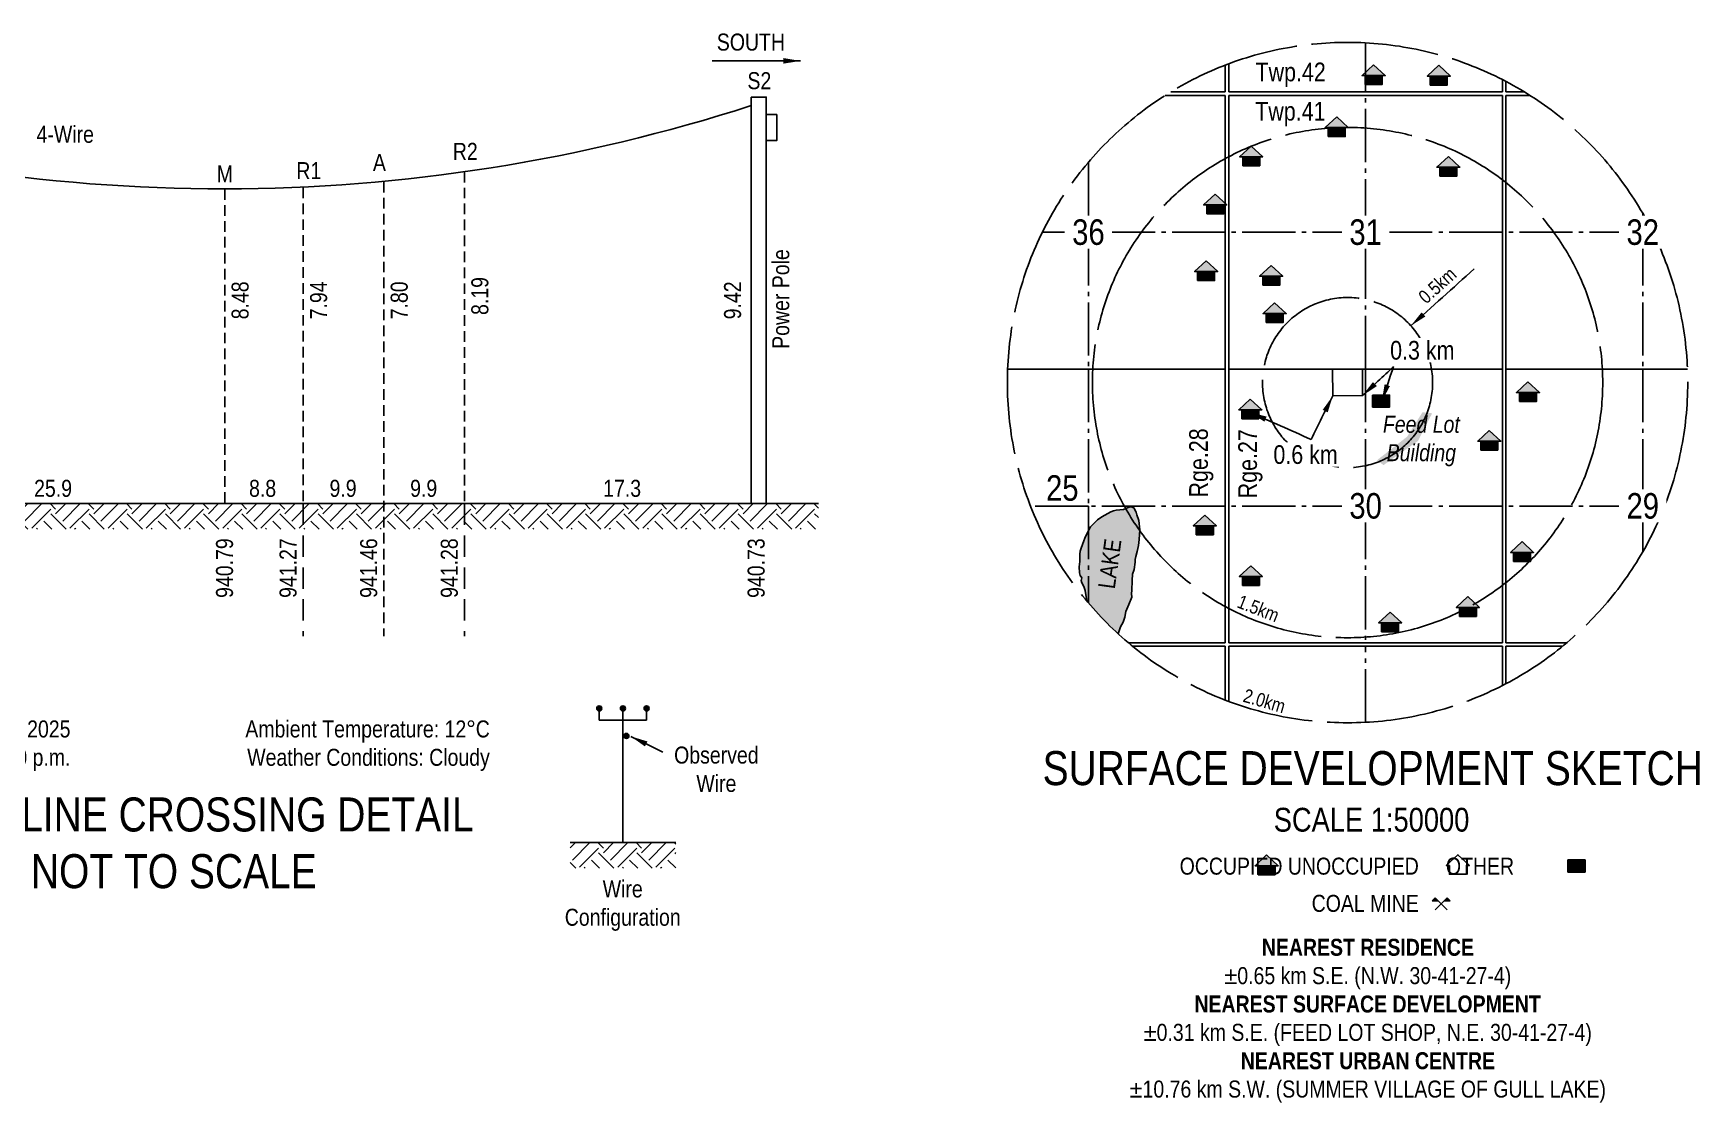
# Model space of a CAD drawing. Extents: x 303793 to 307741, y 5826902 to 5830455.
# Drawn here: x 306034 to 307013, y 5826986 to 5827614 of the extents above; entities that cross this region are included whole.
import ezdxf
from ezdxf.enums import TextEntityAlignment as Align

# ---------------------------------------------------------------- set-up
doc = ezdxf.new("R2010")
doc.units = 0
doc.header["$LTSCALE"] = 5
for name, pattern in [('foc-ACCESSROAD', [3.75, 2.5, -1.25]), ('foc-BUFFER', [16.75, 15, -1.75]), ('foc-QUARTERLINE', [33, 25, -3, 2, -3]), ('foc-TIELINE', [1.875, 1.25, -0.625]), ('foc-TOPO', [1, 0.2, -0.8])]:
    doc.linetypes.add(name, pattern=pattern)
for name, color, linetype in [('AS-POWER', 104, 'foc-POWER'), ('AS-POWER-EXISTING-T', 72, 'Continuous'), ('AS-RESIDENCE', 14, 'Continuous'), ('AS-SYMBOL', 7, 'Continuous'), ('AS-UNDERLAY-H', 141, 'Continuous'), ('AUX-BUFFER', 7, 'foc-BUFFER'), ('C-AR', 13, 'foc-ACCESSROAD'), ('CG-NOTES', 7, 'Continuous'), ('DETAIL-T', 7, 'Continuous'), ('L-BD', 7, 'Continuous'), ('L-SEC', 7, 'Continuous'), ('L-SECQ', 8, 'foc-QUARTERLINE'), ('L-TIE', 7, 'foc-TIELINE'), ('P-CROSSINGS-GROUND', 48, 'foc-TOPO'), ('P-CROSSINGS-LINE', 3, 'Continuous'), ('P-PROPOSED', 10, 'Continuous'), ('S-7', 6, 'Continuous'), ('T-WATER', 160, 'Continuous'), ('T-WATER-H', 133, 'Continuous'), ('T-WATER-T', 170, 'Continuous')]:
    doc.layers.add(name, color=color, linetype=linetype)
doc.styles.add('100L', font='ARIALN.TTF', dxfattribs={"height": 11})
doc.styles.add('120', font='ARIALN.TTF', dxfattribs={"height": 13})
doc.styles.add('60L', font='ARIALN.TTF', dxfattribs={"height": 7.35})
doc.styles.add('80CG', font='ARIALN.TTF', dxfattribs={"height": 10})
doc.styles.add('80L', font='ARIALN.TTF', dxfattribs={"height": 10})
doc.styles.add('80LS', font='ARIALNI.TTF', dxfattribs={"height": 10})
doc.styles.add('foc-LtypeFont', font='ARIALN.TTF', dxfattribs={"height": 7.35})
doc.styles.add('TXT', font='ARIALN.TTF', dxfattribs={"height": 0.2})
doc.linetypes.add('foc-POWER', pattern='A,6,-1,["P",foc-LtypeFont,S=0.2,R=0,X=-0.625,Y=-0.75],-1.24,4', length=12.24)
doc.dimstyles.new('Compass 5 000', dxfattribs={"dimscale": 5, "dimtxt": 9, "dimasz": 2, "dimexe": 0.2, "dimexo": 0.0625, "dimgap": 0.5, "dimtad": 0, "dimtih": 1, "dimtoh": 1, "dimzin": 0, "dimdsep": 46, "dimtxsty": '80CG', "dimcen": 0.1, "dimse1": 1, "dimse2": 1, "dimclrd": 256, "dimclrt": 256, "dimaunit": 1, "dimadec": 4, "dimazin": 0, "dimtfac": 0.06, "dimtofl": 0, "dimtmove": 0, "dimatfit": 1, "dimfxl": 0.2, "dimtolj": 1, "dimtzin": 0, "dimlwd": -1, "dimarcsym": 0})

# ---------------------------------------------------------------- blocks, each defined once
blk = doc.blocks.new('res_abd')
at = {"color": 14}
blk.add_lwpolyline([(-1.13, -0.57), (-1.13, -1.62), (0.87, -1.62), (0.87, -0.57), (1.22, -0.57), (-0.13, 0.69), (-1.49, -0.57)], close=True, dxfattribs=at)
blk = doc.blocks.new('res_other')
blk.add_hatch(color=14).paths.add_polyline_path([(-1.09, 0.73), (0.91, 0.73), (0.91, -0.69), (-1.09, -0.69)])
at = {"color": 14}
blk.add_lwpolyline([(-1.09, 0.73), (0.91, 0.73), (0.91, -0.69), (-1.09, -0.69)], close=True, dxfattribs=at)
blk = doc.blocks.new('res_occ')
for points in [[(0.1, 0.89), (-1.26, -0.37), (1.46, -0.37)], [(-0.9, -1.43), (1.1, -1.43), (1.1, -0.37), (-0.9, -0.37)]]:
    blk.add_hatch(color=14).paths.add_polyline_path(points)
at = {"color": 14}
for points in [[(0.1, 0.89), (-1.26, -0.37), (1.46, -0.37)], [(-0.9, -1.43), (1.1, -1.43), (1.1, -0.37), (-0.9, -0.37)]]:
    blk.add_lwpolyline(points, close=True, dxfattribs=at)
blk = doc.blocks.new('Mine')
at = {"layer": 'AS-SYMBOL'}
h = blk.add_hatch(color=161, dxfattribs=at)
h.dxf.hatch_style = 1
h.paths.add_polyline_path([(-0.71, 0.71), (-1.06, 0.35), (-0.35, 0.35)])
h = blk.add_hatch(color=161, dxfattribs=at)
h.dxf.hatch_style = 1
h.paths.add_polyline_path([(0.71, 0.71), (0.35, 0.35), (1.06, 0.35)])
at = {"layer": 'AS-SYMBOL', "color": 161}
for p, q in [((-0.71, 0.71), (-1.06, 0.35)), ((-1.06, 0.35), (-0.35, 0.35)), ((-0.71, 0.71), (0, 0)), ((0, 0), (-0.71, -0.71)), ((0, 0), (0.71, 0.71)), ((0, 0), (0.71, -0.71)), ((1.06, 0.35), (0.35, 0.35)), ((0.71, 0.71), (1.06, 0.35))]:
    blk.add_line(p, q, dxfattribs=at)
blk = doc.blocks.new('*U435')
at = {"layer": 'AS-RESIDENCE', "color": 14}
blk.add_lwpolyline([(130.01, -1.32), (140.01, -1.32), (140.01, -8.46), (130.01, -8.46)], close=True, dxfattribs=at)
at = {"layer": 'AS-RESIDENCE', "xscale": 5, "yscale": 5, "zscale": 5}
for name, p in [('res_occ', (-47.66, -2.88)), ('res_abd', (65.91, -1.71)), ('res_other', (135.48, -5.03))]:
    blk.add_blockref(name, p, dxfattribs=at)
at = {"layer": 'AS-SYMBOL', "color": 161, "xscale": 5, "yscale": 5, "zscale": 5}
blk.add_blockref('Mine', (55.39, -27.2), dxfattribs=at)
at = {"layer": 'CG-NOTES', "char_height": 12, "style": '80CG'}
for s, insert, width, attachment_point in [('{\\H0.83333x;OCCUPIED^IUNOCCUPIED^I    OTHER}', (0, 0), 324.7071, 2), ('\\pi4.91715;{\\H0.83333x;COAL MINE}', (-25.61, -21.87), 71.6894, 1)]:
    blk.add_mtext(s, dxfattribs=dict(at, insert=insert, width=width, attachment_point=attachment_point))

msp = doc.modelspace()

# ---------------------------------------------------------------- hatches: boundary and pattern name
at = {"layer": 'AS-POWER-EXISTING-T'}
h = msp.add_hatch(color=256, dxfattribs=at)
h.dxf.hatch_style = 1
edge = h.paths.add_edge_path()
edge.add_arc((306366.259, 5827217.277), 1.5, 0, 360)
h = msp.add_hatch(color=256, dxfattribs=at)
h.dxf.hatch_style = 1
edge = h.paths.add_edge_path()
edge.add_arc((306380.194, 5827217.277), 1.5, 0, 360)
h = msp.add_hatch(color=256, dxfattribs=at)
h.dxf.hatch_style = 1
edge = h.paths.add_edge_path()
edge.add_arc((306394.129, 5827217.277), 1.5, 0, 360)
h = msp.add_hatch(color=256, dxfattribs=at)
h.dxf.hatch_style = 1
edge = h.paths.add_edge_path()
edge.add_arc((306382.244, 5827201.12), 1.5, 0, 360)
at = {"layer": 'AS-UNDERLAY-H'}
h = msp.add_hatch(color=256, dxfattribs=at)
h.dxf.hatch_style = 1
h.paths.add_polyline_path([(306850.229, 5827391.383), (306855.913, 5827390.78), (306847.56, 5827374.511), (306827.323, 5827360.307), (306823.448, 5827363.148), (306841.187, 5827377.007)])
at = {"layer": 'P-CROSSINGS-GROUND'}
h = msp.add_hatch(dxfattribs=at)
h.set_pattern_fill('EARTH', color=256, scale=2.500062, angle=45)
h.set_pattern_definition([(45, (-11696.752, 5772.225), (2e-15, 22.45119893), [15.87539501, -15.87539501]), (45, (-11700.962, 5776.434), (2e-15, 22.45119893), [15.87539501, -15.87539501]), (45, (-11705.172, 5780.644), (2e-15, 22.45119893), [15.87539501, -15.87539501]), (135, (-11705.172, 5783.45), (-22.45119893, 2e-15), [15.87539501, -15.87539501]), (135, (-11700.962, 5787.66), (-22.45119893, 2e-15), [15.87539501, -15.87539501]), (135, (-11696.752, 5791.87), (-22.45119893, 2e-15), [15.87539501, -15.87539501])])
h.paths.add_polyline_path([(305794.452, 5827337.67), (306495.067, 5827337.67), (306495.067, 5827322.67), (305794.452, 5827322.67)])
h = msp.add_hatch(dxfattribs=at)
h.set_pattern_fill('EARTH', color=256, scale=2.500062, angle=45)
h.set_pattern_definition([(45, (-11801.292, 5572.932), (2e-15, 22.45119893), [15.87539501, -15.87539501]), (45, (-11805.502, 5577.141), (2e-15, 22.45119893), [15.87539501, -15.87539501]), (45, (-11809.711, 5581.351), (2e-15, 22.45119893), [15.87539501, -15.87539501]), (135, (-11809.711, 5584.157), (-22.45119893, 2e-15), [15.87539501, -15.87539501]), (135, (-11805.502, 5588.367), (-22.45119893, 2e-15), [15.87539501, -15.87539501]), (135, (-11801.292, 5592.577), (-22.45119893, 2e-15), [15.87539501, -15.87539501])])
h.paths.add_polyline_path([(306411.224, 5827123.377), (306411.224, 5827138.377), (306349.164, 5827138.377), (306349.164, 5827123.377)])
at = {"layer": 'T-WATER-H'}
h = msp.add_hatch(color=256, dxfattribs=at)
h.dxf.hatch_style = 1
edge = h.paths.add_edge_path()
edge.add_arc((306806.194, 5827408.826), 199.985, 219.928494, 227.595291)
edge.add_line((306671.332, 5827261.157), (306671.639, 5827262.398))
edge.add_line((306671.639, 5827262.398), (306672.709, 5827265.277))
edge.add_line((306672.709, 5827265.277), (306674.198, 5827267.891))
edge.add_line((306674.198, 5827267.891), (306675.253, 5827270.969))
edge.add_line((306675.253, 5827270.969), (306675.795, 5827274.205))
edge.add_line((306675.795, 5827274.205), (306676.487, 5827275.557))
edge.add_line((306676.487, 5827275.557), (306677.656, 5827278.444))
edge.add_line((306677.656, 5827278.444), (306679.317, 5827282.668))
edge.add_line((306679.317, 5827282.668), (306679.145, 5827284.85))
edge.add_line((306679.145, 5827284.85), (306679.301, 5827286.659))
edge.add_line((306679.301, 5827286.659), (306679.632, 5827292.574))
edge.add_line((306679.632, 5827292.574), (306679.846, 5827296.185))
edge.add_line((306679.846, 5827296.185), (306680.724, 5827298.949))
edge.add_line((306680.724, 5827298.949), (306681.386, 5827303.193))
edge.add_line((306681.386, 5827303.193), (306681.352, 5827304.887))
edge.add_line((306681.352, 5827304.887), (306681.623, 5827306.506))
edge.add_line((306681.623, 5827306.506), (306682.578, 5827309.576))
edge.add_line((306682.578, 5827309.576), (306683.204, 5827313.018))
edge.add_line((306683.204, 5827313.018), (306683.623, 5827316.545))
edge.add_line((306683.623, 5827316.545), (306684.069, 5827322.269))
edge.add_line((306684.069, 5827322.269), (306683.439, 5827327.71))
edge.add_line((306683.439, 5827327.71), (306682.378, 5827331.019))
edge.add_line((306682.378, 5827331.019), (306681.956, 5827332.583))
edge.add_line((306681.956, 5827332.583), (306680.454, 5827335.159))
edge.add_line((306680.454, 5827335.159), (306678.903, 5827335.834))
edge.add_line((306678.903, 5827335.834), (306677.241, 5827335.403))
edge.add_line((306677.241, 5827335.403), (306674.435, 5827334.283))
edge.add_line((306674.435, 5827334.283), (306670.178, 5827333.846))
edge.add_line((306670.178, 5827333.846), (306668.508, 5827333.515))
edge.add_line((306668.508, 5827333.515), (306667.059, 5827332.901))
edge.add_line((306667.059, 5827332.901), (306661.709, 5827329.883))
edge.add_line((306661.709, 5827329.883), (306659.256, 5827328.091))
edge.add_line((306659.256, 5827328.091), (306654.991, 5827323.961))
edge.add_line((306654.991, 5827323.961), (306654.354, 5827322.687))
edge.add_line((306654.354, 5827322.687), (306651.717, 5827317.413))
edge.add_line((306651.717, 5827317.413), (306651.148, 5827315.772))
edge.add_line((306651.148, 5827315.772), (306649.494, 5827311.449))
edge.add_line((306649.494, 5827311.449), (306649.024, 5827309.815))
edge.add_line((306649.024, 5827309.815), (306648.777, 5827307.899))
edge.add_line((306648.777, 5827307.899), (306648.869, 5827303.707))
edge.add_line((306648.869, 5827303.707), (306648.366, 5827300.481))
edge.add_line((306648.366, 5827300.481), (306648.541, 5827297.002))
edge.add_line((306648.541, 5827297.002), (306649.071, 5827295.346))
edge.add_line((306649.071, 5827295.346), (306649.876, 5827294.013))
edge.add_line((306649.876, 5827294.013), (306649.596, 5827292.493))
edge.add_line((306649.596, 5827292.493), (306649.913, 5827291.022))
edge.add_line((306649.913, 5827291.022), (306650.709, 5827289.787))
edge.add_line((306650.709, 5827289.787), (306651.422, 5827288.346))
edge.add_line((306651.422, 5827288.346), (306651.852, 5827286.683))
edge.add_line((306651.852, 5827286.683), (306652.836, 5827280.573))
edge.add_line((306652.836, 5827280.573), (306652.837, 5827280.469))
h.paths.add_polyline_path([(306650.443, 5827254.034), (306650.479, 5827254.163), (306650.443, 5827254.034)])

# ---------------------------------------------------------------- linework, layer by layer
at = {"layer": 'AS-POWER'}
for start, end in [(252.10797, 270.07515), (270.07515, 287.89203)]:
    msp.add_arc((306144.792, 5828534.45), 1011.716, start, end, dxfattribs=at)
at = {"layer": 'AS-POWER-EXISTING-T'}
for p, q in [((306366.259, 5827210.408), (306366.259, 5827217.277)), ((306380.194, 5827210.408), (306380.194, 5827217.277)), ((306394.129, 5827210.408), (306394.129, 5827217.277)), ((306366.259, 5827210.408), (306394.129, 5827210.408))]:
    msp.add_line(p, q, dxfattribs=at)
for points in [[(306455.616, 5827576.663), (306464.399, 5827576.663), (306464.399, 5827337.67), (306455.616, 5827337.67)], [(306470.691, 5827566.37), (306464.399, 5827566.37), (306464.399, 5827551.231), (306470.691, 5827551.231)]]:
    msp.add_lwpolyline(points, close=True, dxfattribs=at)
at = {"layer": 'AS-POWER-EXISTING-T', "const_width": 1, "flags": 128}
msp.add_lwpolyline([(306380.194, 5827210.408), (306380.194, 5827138.377)], dxfattribs=at)
at = {"layer": 'AS-POWER-EXISTING-T'}
for centre in [(306366.259, 5827217.277), (306380.194, 5827217.277), (306394.129, 5827217.277), (306382.244, 5827201.12)]:
    msp.add_circle(centre, 1.5, dxfattribs=at)
at = {"layer": 'AUX-BUFFER'}
for radius in [199.985, 149.989, 49.996]:
    msp.add_circle((306806.194, 5827408.826), radius, dxfattribs=at)
at = {"layer": 'C-AR'}
for p, q in [((306192.264, 5827337.67), (306192.264, 5827259.844)), ((306287.057, 5827337.67), (306287.057, 5827259.844))]:
    msp.add_line(p, q, dxfattribs=at)
at = {"layer": 'L-SEC'}
for p, q in [((306734.318, 5827595.448), (306734.318, 5827579.66)), ((306734.318, 5827579.66), (306734.318, 5827595.448)), ((306736.33, 5827596.21), (306736.33, 5827579.66)), ((306736.33, 5827579.66), (306736.33, 5827596.21)), ((306698.988, 5827577.648), (306734.318, 5827577.648)), ((306734.318, 5827577.648), (306698.988, 5827577.648)), ((306702.224, 5827579.66), (306734.318, 5827579.66)), ((306734.318, 5827579.66), (306702.224, 5827579.66)), ((306734.318, 5827577.648), (306734.318, 5827497.187)), ((306734.318, 5827497.187), (306734.318, 5827577.648)), ((306816.791, 5827579.66), (306736.33, 5827579.66)), ((306736.33, 5827579.66), (306816.791, 5827579.66)), ((306736.33, 5827577.648), (306736.33, 5827497.187)), ((306816.791, 5827577.648), (306736.33, 5827577.648)), ((306736.33, 5827577.648), (306816.791, 5827577.648)), ((306736.33, 5827497.187), (306736.33, 5827577.648)), ((306897.253, 5827579.66), (306816.791, 5827579.66)), ((306816.791, 5827579.66), (306897.253, 5827579.66)), ((306897.253, 5827577.648), (306816.791, 5827577.648)), ((306816.791, 5827577.648), (306897.253, 5827577.648)), ((306910.164, 5827579.66), (306899.264, 5827579.66)), ((306899.264, 5827579.66), (306910.164, 5827579.66)), ((306913.4, 5827577.648), (306899.264, 5827577.648)), ((306899.264, 5827577.648), (306913.4, 5827577.648)), ((306734.318, 5827497.187), (306734.318, 5827416.725)), ((306734.318, 5827416.725), (306734.318, 5827497.187)), ((306736.33, 5827497.187), (306736.33, 5827416.725)), ((306736.33, 5827416.725), (306736.33, 5827497.187)), ((306734.318, 5827416.725), (306734.318, 5827336.264)), ((306734.318, 5827336.264), (306734.318, 5827416.725)), ((306736.33, 5827416.725), (306736.33, 5827336.264)), ((306736.33, 5827336.264), (306736.33, 5827416.725)), ((306734.318, 5827336.264), (306734.318, 5827255.803)), ((306734.318, 5827255.803), (306734.318, 5827336.264)), ((306736.33, 5827336.264), (306736.33, 5827255.803)), ((306736.33, 5827255.803), (306736.33, 5827336.264)), ((306734.318, 5827253.791), (306734.318, 5827222.203)), ((306734.318, 5827222.203), (306734.318, 5827253.791)), ((306736.33, 5827253.791), (306736.33, 5827221.441)), ((306736.33, 5827221.441), (306736.33, 5827253.791))]:
    msp.add_line(p, q, dxfattribs=at)
at = {"layer": 'L-SEC', "color": 253}
for p, q in [((306897.253, 5827579.66), (306897.253, 5827586.877)), ((306897.253, 5827497.187), (306897.253, 5827577.648)), ((306899.264, 5827585.834), (306899.264, 5827579.66)), ((306899.264, 5827577.648), (306899.264, 5827497.187)), ((306897.252, 5827416.725), (306897.253, 5827497.187)), ((306899.264, 5827497.187), (306899.264, 5827416.725)), ((306653.857, 5827416.725), (306606.365, 5827416.725)), ((306734.318, 5827416.725), (306653.857, 5827416.725)), ((306816.791, 5827416.725), (306736.33, 5827416.725)), ((306897.252, 5827416.725), (306816.791, 5827416.725)), ((306897.252, 5827336.264), (306897.252, 5827416.725)), ((306899.264, 5827416.725), (306899.264, 5827336.264)), ((306979.725, 5827416.725), (306899.264, 5827416.725)), ((307006.023, 5827416.725), (306979.725, 5827416.725)), ((306897.253, 5827255.803), (306897.252, 5827336.264)), ((306899.264, 5827336.264), (306899.264, 5827255.803)), ((306677.439, 5827255.803), (306734.318, 5827255.803)), ((306734.318, 5827253.791), (306679.868, 5827253.791)), ((306736.33, 5827255.803), (306816.791, 5827255.803)), ((306816.791, 5827253.791), (306736.33, 5827253.791)), ((306816.791, 5827255.803), (306897.253, 5827255.803)), ((306897.253, 5827253.791), (306816.791, 5827253.791)), ((306897.253, 5827230.774), (306897.253, 5827253.791)), ((306899.264, 5827255.803), (306934.95, 5827255.803)), ((306899.264, 5827253.791), (306899.264, 5827231.817)), ((306932.521, 5827253.791), (306899.264, 5827253.791))]:
    msp.add_line(p, q, dxfattribs=at)
at = {"layer": 'L-SECQ', "color": 253, "ltscale": 0.25}
for p, q in [((306816.791, 5827608.53), (306816.791, 5827579.66)), ((306816.791, 5827497.187), (306816.791, 5827577.648)), ((306653.857, 5827538.392), (306653.857, 5827497.187)), ((306979.725, 5827508.229), (306979.725, 5827497.187)), ((306653.857, 5827497.187), (306626.789, 5827497.187)), ((306653.857, 5827497.187), (306653.857, 5827416.725)), ((306734.318, 5827497.187), (306653.857, 5827497.187)), ((306816.791, 5827497.187), (306736.33, 5827497.187)), ((306816.791, 5827416.725), (306816.791, 5827497.187)), ((306897.252, 5827497.187), (306816.791, 5827497.187)), ((306979.725, 5827497.187), (306899.264, 5827497.187)), ((306979.725, 5827497.187), (306979.725, 5827416.725)), ((306985.6, 5827497.187), (306979.725, 5827497.187)), ((306653.857, 5827416.725), (306653.857, 5827336.264)), ((306816.791, 5827416.725), (306816.791, 5827336.264)), ((306979.725, 5827416.725), (306979.725, 5827336.264)), ((306653.857, 5827336.264), (306619.838, 5827336.264)), ((306653.857, 5827336.264), (306653.857, 5827279.26)), ((306734.318, 5827336.264), (306653.857, 5827336.264)), ((306816.791, 5827336.264), (306736.33, 5827336.264)), ((306816.791, 5827336.264), (306816.791, 5827255.803)), ((306897.252, 5827336.264), (306816.791, 5827336.264)), ((306979.725, 5827336.264), (306899.264, 5827336.264)), ((306979.725, 5827336.264), (306979.725, 5827309.422)), ((306992.551, 5827336.264), (306979.725, 5827336.264)), ((306816.791, 5827209.122), (306816.791, 5827253.791))]:
    msp.add_line(p, q, dxfattribs=at)
at = {"layer": 'L-TIE'}
for p, q in [((306287.057, 5827532.786), (306287.057, 5827337.67)), ((306146.119, 5827522.549), (306146.119, 5827337.67)), ((306192.264, 5827523.545), (306192.264, 5827337.67)), ((306239.661, 5827526.775), (306239.661, 5827259.844))]:
    msp.add_line(p, q, dxfattribs=at)
at = {"layer": 'P-CROSSINGS-LINE', "color": 3}
for p, q in [((306495.067, 5827337.67), (305794.452, 5827337.67)), ((306349.164, 5827138.377), (306411.224, 5827138.377))]:
    msp.add_line(p, q, dxfattribs=at)
at = {"layer": 'P-PROPOSED', "flags": 128}
msp.add_lwpolyline([(306797.518, 5827401.035), (306797.413, 5827416.536), (306814.913, 5827416.654), (306814.933, 5827401.153)], close=True, dxfattribs=at)
at = {"layer": 'T-WATER'}
msp.add_lwpolyline([(306671.332, 5827261.157), (306671.639, 5827262.398), (306672.709, 5827265.277), (306674.198, 5827267.891), (306675.253, 5827270.969), (306675.795, 5827274.205), (306676.487, 5827275.557), (306677.656, 5827278.444), (306679.317, 5827282.668), (306679.145, 5827284.85), (306679.301, 5827286.659), (306679.632, 5827292.574), (306679.846, 5827296.185), (306680.724, 5827298.949), (306681.386, 5827303.193), (306681.352, 5827304.887), (306681.623, 5827306.506), (306682.578, 5827309.576), (306683.204, 5827313.018), (306683.623, 5827316.545), (306684.069, 5827322.269), (306683.439, 5827327.71), (306682.378, 5827331.019), (306681.956, 5827332.583), (306680.454, 5827335.159), (306678.903, 5827335.834), (306677.241, 5827335.403), (306674.435, 5827334.283), (306670.178, 5827333.846), (306668.508, 5827333.515), (306667.059, 5827332.901), (306661.709, 5827329.883), (306659.256, 5827328.091), (306654.991, 5827323.961), (306654.354, 5827322.687), (306651.717, 5827317.413), (306651.148, 5827315.772), (306649.494, 5827311.449), (306649.024, 5827309.815), (306648.777, 5827307.899), (306648.869, 5827303.707), (306648.366, 5827300.481), (306648.541, 5827297.002), (306649.071, 5827295.346), (306649.876, 5827294.013), (306649.596, 5827292.493), (306649.913, 5827291.022), (306650.709, 5827289.787), (306651.422, 5827288.346), (306651.852, 5827286.683), (306652.836, 5827280.573), (306652.837, 5827280.469)], dxfattribs=at)

# ---------------------------------------------------------------- block references
at = {"layer": 'AS-RESIDENCE', "xscale": 4.999625000000037, "yscale": 4.999625000000037, "zscale": 4.999625000000037}
for name, p in [('res_occ', (306821.023, 5827591.141)), ('res_occ', (306859.317, 5827590.909)), ('res_occ', (306799.289, 5827560.595)), ('res_occ', (306749.035, 5827543.417)), ('res_occ', (306864.964, 5827537.344)), ('res_occ', (306727.878, 5827515.155)), ('res_occ', (306722.543, 5827475.931)), ('res_occ', (306760.815, 5827473.178)), ('res_occ', (306762.805, 5827451.264)), ('res_other', (306826.307, 5827397.83)), ('res_occ', (306911.747, 5827404.774)), ('res_occ', (306748.491, 5827394.695)), ('res_occ', (306889.02, 5827376.261)), ('res_occ', (306721.781, 5827326.476)), ('res_occ', (306908.284, 5827310.873)), ('res_occ', (306748.841, 5827296.745)), ('res_occ', (306830.713, 5827269.479)), ('res_occ', (306876.421, 5827278.541))]:
    msp.add_blockref(name, p, dxfattribs=at)
at = {"layer": 'CG-NOTES', "xscale": 0.9999250000000093, "yscale": 0.9999250000000093, "zscale": 0.9999250000000093}
msp.add_blockref('*U435', (306805.778, 5827129.555), dxfattribs=at)

# ---------------------------------------------------------------- texts
at = {"style": '100L'}
for s, rotation, p in [('Twp.42', 359.999962, (306772.731, 5827585.952)), ('Twp.41', 359.999962, (306772.569, 5827562.876)), ('Rge.28', 89.999962, (306724.058, 5827361.614))]:
    msp.add_text(s, height=10.9992, rotation=rotation, dxfattribs=at).set_placement(p, align=Align.CENTER)
at = {"char_height": 7.9994, "attachment_point": 1, "style": '60L'}
for s, insert, rotation in [('0.5km', (306847.038, 5827460.612), 41.998851), ('1.5km', (306743.587, 5827284.307), 338.629081), ('2.0km', (306746.452, 5827229.024), 343.731823)]:
    msp.add_mtext_dynamic_manual_height_columns(s, width=28.39186, gutter_width=47.5, heights=[0], dxfattribs=dict(at, insert=insert, rotation=rotation))
at = {"layer": 'AS-POWER-EXISTING-T', "insert": (306467.955, 5827428.666), "char_height": 10.0002, "attachment_point": 1, "rotation": 90, "style": '80L'}
msp.add_mtext_dynamic_manual_height_columns('Power Pole', width=177.05373, gutter_width=50.002, heights=[0], dxfattribs=at)
at = {"layer": 'AS-RESIDENCE', "insert": (306849.573, 5827389.292), "char_height": 9.9993, "width": 45.76505, "attachment_point": 2, "rotation": 0, "style": '80LS'}
msp.add_mtext('Feed Lot\\PBuilding', dxfattribs=at)
at = {"layer": 'CG-NOTES', "insert": (306611.262, 5827081.856), "char_height": 9.99925, "width": 412.3685, "attachment_point": 1, "style": '80CG'}
msp.add_mtext('\\pi144.53813;{\\fArial Narrow|b1|i0|c0|p34;NEAREST RESIDENCE}\\P\\pi122.43201;±0.65 km S.E. (N.W. 30-41-27-4)\\P\\pi104.92309;{\\fArial Narrow|b1|i0|c0|p34;NEAREST SURFACE DEVELOPMENT}\\P\\pi75.00378;±0.31 km S.E. (FEED LOT SHOP, N.E. 30-41-27-4)\\P\\pi132.14479;{\\fArial Narrow|b1|i0|c0|p34;NEAREST URBAN CENTRE}\\P\\pi66.73359;±10.76 km S.W. (SUMMER VILLAGE OF GULL LAKE)', dxfattribs=at)
at = {"layer": 'DETAIL-T', "color": 3, "style": '80CG'}
for s, insert, char_height, width, attachment_point in [('\\pi2.39641;SURFACE DEVELOPMENT SKETCH\\P\\pi138.26957;{\\H0.7x;SCALE 1:50000}', (306624.527, 5827192.176), 19.9985, 390.02995, 1), ('POWERLINE CROSSING DETAIL\\PNOT TO SCALE', (306116.152, 5827138.126), 20.00031, 360.85027, 5)]:
    msp.add_mtext(s, dxfattribs=dict(at, insert=insert, char_height=char_height, width=width, attachment_point=attachment_point))
at = {"layer": 'L-BD', "style": '80L'}
for s, height, p in [('S2', 10.0002, (306453.381, 5827581.323)), ('R2', 10.0002, (306280.184, 5827539.767)), ('R1', 10.0002, (306188.195, 5827528.424)), ('A', 10, (306233.21, 5827533.209)), ('M', 10, (306141.407, 5827526.491))]:
    msp.add_text(s, height=height, dxfattribs=at).set_placement(p)
for s, p in [('8.19', (306296.057, 5827459.73)), ('8.48', (306155.119, 5827457.167)), ('7.94', (306201.264, 5827457.167)), ('7.80', (306248.66, 5827457.167)), ('9.42', (306444.617, 5827457.167))]:
    msp.add_text(s, height=10.0002, rotation=90, dxfattribs=at).set_placement(p, align=Align.MIDDLE_CENTER)
for s, p in [('25.9', (306045.17, 5827346.669)), ('8.8', (306168.348, 5827346.669)), ('9.9', (306215.659, 5827346.669)), ('9.9', (306263.056, 5827346.669)), ('17.3', (306379.712, 5827346.669))]:
    msp.add_text(s, height=10.0002, dxfattribs=at).set_placement(p, align=Align.MIDDLE_CENTER)
for s, p in [('940.79', (306153.954, 5827317.277)), ('941.27', (306191.301, 5827317.277)), ('941.46', (306238.697, 5827317.277)), ('941.28', (306286.094, 5827317.277)), ('940.73', (306466.489, 5827317.277))]:
    msp.add_text(s, height=10.0002, rotation=90, dxfattribs=at).set_placement(p, align=Align.BOTTOM_RIGHT)
for s, width, gutter_width, insert, char_height, attachment_point in [('SOUTH', 62.14111, 50.002, (306435.386, 5827614.003), 10.0002, 1), ('4-Wire', 33.3273, 50.002, (306035.461, 5827559.789), 10.0002, 1), ('Date: April 15, 2025\\PTime: 1:00 p.m.', 156.16831, 50.002, (306055.404, 5827210.203), 10.00015, 3), ('Ambient Temperature: 12%%DC\\PWeather Conditions: Cloudy', 184.62121, 50.002, (306301.931, 5827210.203), 10.00015, 3), ('Observed Wire', 48.93478, 49.996, (306435.116, 5827181.46), 10.00025, 5), ('Wire\\PConfiguration', 67.43456, 50.002, (306380.065, 5827101.34), 10.00025, 5)]:
    msp.add_mtext_dynamic_manual_height_columns(s, width=width, gutter_width=gutter_width, heights=[0], dxfattribs=dict(at, insert=insert, char_height=char_height, attachment_point=attachment_point))
at = {"layer": 'T-WATER-T', "insert": (306661.406, 5827303.014), "char_height": 10.0013, "width": 28.78037, "attachment_point": 2, "rotation": 82.103222, "style": 'TXT'}
msp.add_mtext('LAKE', dxfattribs=at)

# ---------------------------------------------------------------- leaders
at = {"path_type": 1}
for points in [[(306843.395, 5827442.229), (306880.595, 5827475.632)], [(306797.518, 5827401.035), (306784.731, 5827375.417)], [(306748.819, 5827391.387), (306784.731, 5827375.417)]]:
    msp.add_leader(points, dimstyle='Compass 5 000', override={"dimgap": 0.5, "dimtad": 0}, dxfattribs=at)
for points in [[(306814.933, 5827401.153), (306833.229, 5827418.191)], [(306826.307, 5827397.83), (306833.229, 5827418.191)]]:
    msp.add_leader(points, dimstyle='Compass 5 000', dxfattribs=at)
at = {"layer": 'L-BD', "path_type": 1}
for points in [[(306484.536, 5827597.961), (306432.592, 5827597.961)], [(306384.871, 5827200.813), (306403.603, 5827191.606)]]:
    msp.add_leader(points, dimstyle='Compass 5 000', override={"dimgap": 0.5, "dimtad": 0}, dxfattribs=at)

# ---------------------------------------------------------------- next in the draw order: texts
at = {"char_height": 10.9992, "attachment_point": 1, "style": '100L', "bg_fill": 3, "box_fill_scale": 1.15, "bg_fill_color": 256, "bg_fill_true_color": 256, "bg_fill_transparency": 0}
for s, width, insert in [('0.3 km', 37.62916, (306831.21, 5827433.326)), ('0.6 km', 45.73531, (306762.606, 5827372.018))]:
    msp.add_mtext_dynamic_manual_height_columns(s, width=width, gutter_width=55, heights=[0], dxfattribs=dict(at, insert=insert))
at = {"layer": 'S-7', "char_height": 14.9989, "width": 23.30657, "attachment_point": 5, "style": '120', "bg_fill": 3, "box_fill_scale": 1.15, "bg_fill_color": 256}
for s, insert, bg_fill_transparency in [('36', (306653.857, 5827497.187), 157), ('31', (306816.791, 5827497.187), 13369376), ('32', (306979.725, 5827497.187), 13369381), ('25', (306638.485, 5827346.77), 162), ('30', (306816.791, 5827336.264), 13369371), ('29', (306979.725, 5827336.264), 13369386)]:
    msp.add_mtext(s, dxfattribs=dict(at, insert=insert, bg_fill_transparency=bg_fill_transparency))

# ---------------------------------------------------------------- next in the draw order: texts
at = {"style": '100L'}
msp.add_text('Rge.27', height=10.9992, rotation=89.999962, dxfattribs=at).set_placement((306752.906, 5827361.13), align=Align.CENTER)

doc.saveas('drawing.dxf')
